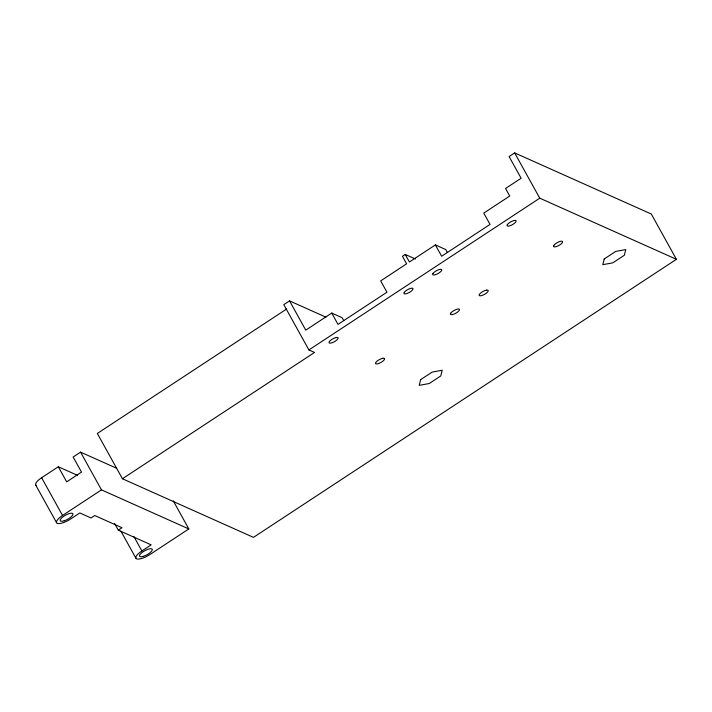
<?xml version="1.0" encoding="UTF-8"?>
<svg xmlns="http://www.w3.org/2000/svg" width="712" height="712" viewBox="0 0 712 712"><rect width="100%" height="100%" fill="white"/><g stroke="black" fill="none" stroke-linecap="round" stroke-linejoin="round"><path stroke-width="1.07" d="M325.909 317.151L289.562 300.891L283.812 304.665L308.91 349.948L314.517 352.458L122.428 478.749L97.33 433.475L286.633 309.008M122.428 478.749L253.463 537.364L676.4 259.302L651.302 214.027L514.66 152.902L509.098 156.56L521.122 178.249L505.547 188.493L509.73 196.04L483.768 213.102L490.043 224.422L441.654 256.24L435.379 244.919L409.418 261.989L405.235 254.442L402.449 256.267L406.632 263.814L380.68 280.884L386.954 292.205L338.004 324.387L331.73 313.066L305.768 330.137L289.562 300.891M36.365 485.62A11.374 3.604 -29 0 1 41.625 477.734L58.313 466.761L77.394 475.296M116.715 468.3L80.563 452.129L73.149 457.006L81.515 472.101L66.679 481.855L58.313 466.761M308.91 349.948L539.758 198.176L676.4 259.302M118.299 530.164L122.001 527.726L94.758 515.533L91.047 517.971L79.824 512.952L70.559 519.048A11.374 3.604 -29 0 1 57.28 523.356A11.374 3.604 -29 0 1 62.54 515.461L101.478 489.865L188.831 528.945L149.894 554.541A11.374 3.604 -29 0 1 136.615 558.849A11.374 3.604 -29 0 1 141.884 550.954L151.158 544.858L118.299 530.164L114.543 523.391M435.379 244.919L445.792 249.583L447.358 252.413M405.235 254.442L415.345 258.963M331.73 313.066L342.143 317.73L343.718 320.56M514.66 152.902L539.758 198.176M173.283 500.883L188.831 528.945M133.838 536.447L141.884 550.954M80.563 452.129L101.478 489.865M120.88 531.081L135.894 558.172M41.625 477.734L62.54 515.461M35.645 484.952L56.559 522.679M420.659 379.656L419.217 385.361L429.265 383.51L440.764 375.945L442.205 370.249L432.157 372.1L420.659 379.656M604.221 258.972L602.779 264.677L612.827 262.826L624.326 255.261L625.768 249.565L615.72 251.416L604.221 258.972M404.247 292.41L403.962 293.015A5.117 1.62 -29 0 0 407.371 293.353A5.117 1.62 -29 0 0 412.702 289.668L412.987 289.072A5.117 1.62 -29 0 0 409.587 288.734A5.117 1.62 -29 0 0 404.247 292.41M432.994 273.515L432.7 274.12A5.117 1.62 -29 0 0 436.109 274.458A5.117 1.62 -29 0 0 441.44 270.774L441.734 270.168A5.117 1.62 -29 0 0 438.325 269.839A5.117 1.62 -29 0 0 432.994 273.515M450.732 313.2L450.447 313.805A5.117 1.62 -29 0 0 453.847 314.143A5.117 1.62 -29 0 0 459.187 310.468L459.471 309.862A5.117 1.62 -29 0 0 456.072 309.524A5.117 1.62 -29 0 0 450.732 313.2M507.344 224.627L507.051 225.232A5.117 1.62 -29 0 0 510.459 225.57A5.117 1.62 -29 0 0 515.791 221.895L516.084 221.29A5.117 1.62 -29 0 0 512.676 220.951A5.117 1.62 -29 0 0 507.344 224.627M553.829 245.426L553.536 246.023A5.117 1.62 -29 0 0 556.944 246.361A5.117 1.62 -29 0 0 562.275 242.685L562.569 242.08A5.117 1.62 -29 0 0 559.16 241.742A5.117 1.62 -29 0 0 553.829 245.426M486.412 290.158L485.37 290.425A5.117 1.62 -29 0 0 479.728 293.967A5.117 1.62 -29 0 0 480.992 295.72L482.024 295.444A5.117 1.62 -29 0 0 487.667 291.911A5.117 1.62 -29 0 0 486.412 290.158M336.278 337.506L335.245 337.782A5.117 1.62 -29 0 0 329.594 341.315A5.117 1.62 -29 0 0 330.858 343.068L331.89 342.801A5.117 1.62 -29 0 0 337.541 339.259A5.117 1.62 -29 0 0 336.278 337.506M382.762 358.305L381.721 358.572A5.117 1.62 -29 0 0 376.078 362.114A5.117 1.62 -29 0 0 377.342 363.859L378.375 363.592A5.117 1.62 -29 0 0 384.017 360.05A5.117 1.62 -29 0 0 382.762 358.305M143.504 556.321A7.28 2.314 -29 0 0 152.288 549.281A7.28 2.314 -29 0 0 141.875 552.654A7.28 2.314 -29 0 0 143.504 556.321M64.169 520.828A7.28 2.314 -29 0 0 72.944 513.788A7.28 2.314 -29 0 0 62.531 517.161A7.28 2.314 -29 0 0 64.169 520.828"/></g></svg>
